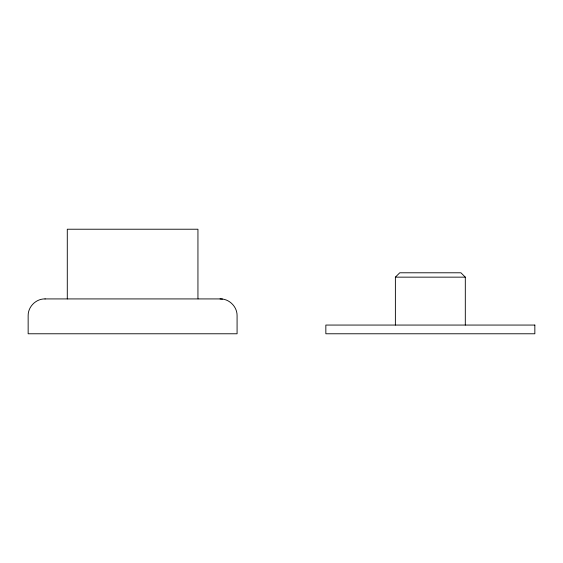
<?xml version="1.0" encoding="UTF-8"?>
<svg xmlns="http://www.w3.org/2000/svg" width="563" height="563" viewBox="0 0 563 563"><rect width="100%" height="100%" fill="white"/><g stroke="black" fill="none" stroke-linecap="round" stroke-linejoin="round"><path stroke-width="0.84" d="M395.381 325.062L395.381 277.151L399.765 272.788L460.928 272.788L465.305 277.151L465.305 325.062M45.202 298.925C36.123 298.601 27.953 306.673 28.15 315.752L28.15 333.775L237.079 333.775L237.079 315.752C237.269 306.765 229.261 298.735 220.274 298.925L198.155 298.925M395.381 277.151L465.305 277.151M44.956 298.925L197.944 298.925L197.944 229.225L67.286 229.225L67.286 298.925M222.469 299.073L220.027 298.925M534.85 325.062L325.843 325.062L325.85 333.775L534.85 333.775L534.843 325.062"/></g></svg>
